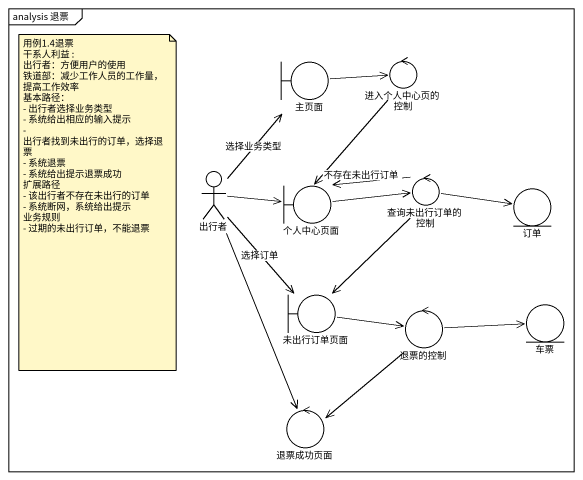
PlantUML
@startuml
mainframe analysis 退票
boundary 主页面
control 进入个人中心页的控制
actor 出行者
boundary 个人中心页面
control 查询未出行订单的控制
entity 订单
boundary 未出行订单页面
control 退票的控制
entity 车票
control 退票成功页面
主页面 -right-> 进入个人中心页的控制
进入个人中心页的控制 --> 个人中心页面
出行者 -up-> 主页面 : 选择业务类型
出行者 -right-> 个人中心页面
出行者 --> 未出行订单页面 : 选择订单
出行者 --> 退票成功页面
个人中心页面 -right-> 查询未出行订单的控制
查询未出行订单的控制 -left-> 个人中心页面 : 不存在未出行订单
查询未出行订单的控制 -right-> 订单
查询未出行订单的控制 --> 未出行订单页面
未出行订单页面 -right-> 退票的控制
退票的控制 -right-> 车票
退票的控制 --> 退票成功页面
note as N1
  用例1.4退票
  干系人利益 :
  出行者：方便用户的使用
  铁道部：减少工作人员的工作量，提高工作效率
  基本路径：
  - 出行者选择业务类型
  - 系统给出相应的输入提示
  - 出行者找到未出行的订单，选择退票
  - 系统退票
  - 系统给出提示退票成功
  扩展路径
  - 该出行者不存在未出行的订单
  - 系统断网，系统给出提示
  业务规则
  - 过期的未出行订单，不能退票
end note
@enduml
